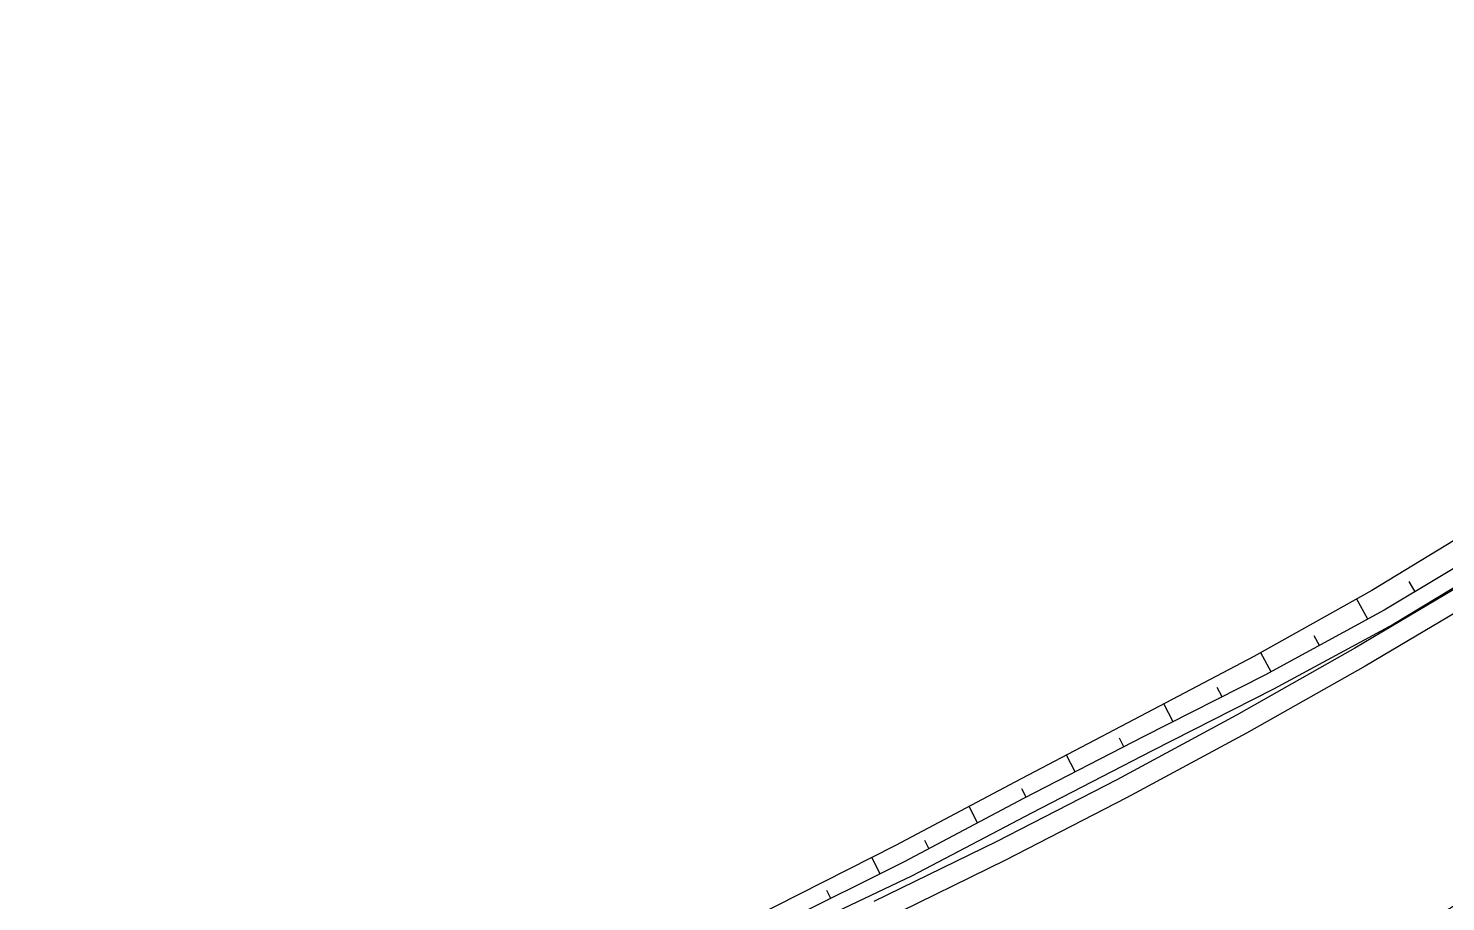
# Model space of a CAD drawing. Header units: inches. Extents: x 499362 to 502582, y 2541888 to 2545349.
# Drawn here: x 501158.7 to 501210.3, y 2543715.4 to 2543747.2 of the extents above; entities that cross this region are included whole.
import ezdxf

# ---------------------------------------------------------------- set-up
doc = ezdxf.new("R2010")
doc.units = ezdxf.units.IN
doc.layers.add('0-段落划分', color=2, linetype='Continuous')

# ---------------------------------------------------------------- blocks, each defined once
blk = doc.blocks.new('A$C3A006F90')
at = {"layer": '0-段落划分', "color": 2, "linetype": 'Continuous'}
for p, q in [((501209.157, 2543726.678), (501208.936, 2543727.045)), ((501207.428, 2543725.674), (501207.028, 2543726.411)), ((501205.67, 2543724.719), (501205.476, 2543725.077)), ((501203.912, 2543723.765), (501203.536, 2543724.458)), ((501202.131, 2543722.855), (501201.96, 2543723.193)), ((501200.348, 2543721.95), (501200.018, 2543722.601)), ((501198.566, 2543721.041), (501198.405, 2543721.354)), ((501196.789, 2543720.124), (501196.473, 2543720.737)), ((501195.012, 2543719.206), (501194.857, 2543719.506)), ((501193.243, 2543718.273), (501192.93, 2543718.866)), ((501191.475, 2543717.338), (501191.319, 2543717.634)), ((501189.697, 2543716.423), (501189.401, 2543717.015)), ((501187.908, 2543715.529), (501187.763, 2543715.819))]:
    blk.add_line(p, q, dxfattribs=at)
at = {"layer": '0-段落划分', "color": 2, "linetype": 'Continuous', "flags": 128}
for points in [[(501212.26, 2543728.544), (501208.03, 2543726.001), (501203.692, 2543723.646), (501199.292, 2543721.415), (501194.917, 2543719.157), (501194.917, 2543719.157), (501194.917, 2543719.157), (501190.568, 2543716.859), (501186.167, 2543714.659), (501181.716, 2543712.56), (501177.222, 2543710.551), (501172.698, 2543708.608), (501172.698, 2543708.608), (501172.698, 2543708.608), (501168.145, 2543706.729), (501163.559, 2543704.932), (501158.939, 2543703.213), (501158.752, 2543703.146), (501158.752, 2543703.146), (501158.724, 2543703.136)], [(501212.587, 2543728.041), (501208.348, 2543725.491), (501203.999, 2543723.13), (501199.588, 2543720.894), (501195.203, 2543718.63), (501195.203, 2543718.63), (501195.203, 2543718.63), (501190.836, 2543716.34), (501186.384, 2543714.217), (501181.849, 2543712.275), (501177.266, 2543710.452), (501172.698, 2543708.608), (501172.698, 2543708.608)], [(501215.884, 2543731.991), (501211.78, 2543729.282), (501207.582, 2543726.721), (501203.29, 2543724.321), (501198.94, 2543722.035), (501194.596, 2543719.75), (501194.596, 2543719.75), (501194.596, 2543719.75), (501190.262, 2543717.452), (501185.887, 2543715.228), (501181.475, 2543713.074), (501177.023, 2543710.998), (501172.523, 2543709.022), (501172.523, 2543709.022)]]:
    blk.add_lwpolyline(points, dxfattribs=at)
at = {"layer": '0-段落划分', "color": 2, "flags": 128}
for points in [[(501239.548, 2543747.16), (501235.665, 2543744.053), (501231.73, 2543741.03), (501227.737, 2543738.087), (501223.687, 2543735.227), (501219.584, 2543732.449), (501215.427, 2543729.756), (501211.22, 2543727.148), (501206.963, 2543724.625), (501202.66, 2543722.19), (501198.31, 2543719.842), (501193.916, 2543717.583), (501189.474, 2543715.41)], [(501240.016, 2543746.575), (501236.128, 2543743.463), (501232.181, 2543740.43), (501228.175, 2543737.479), (501224.114, 2543734.61), (501219.998, 2543731.824), (501215.829, 2543729.123), (501211.609, 2543726.506), (501207.339, 2543723.976), (501203.022, 2543721.533), (501198.66, 2543719.179), (501194.253, 2543716.913), (501189.804, 2543714.736)]]:
    blk.add_lwpolyline(points, dxfattribs=at)
for points in [[(501214.448, 2543717.556, -0.000004), (501214.161, 2543717.386, -0.000001), (501213.874, 2543717.216, -0.000001)], [(501218.755, 2543709.647, -0.000001), (501218.469, 2543709.477, -0.000001)], [(501221.265, 2543719.06, 0.000001), (501221.48, 2543719.235, 0.000001)], [(501221.738, 2543718.478, 0.000001), (501221.954, 2543718.654, 0.000001)], [(501213.588, 2543717.045, 0.000002), (501213.301, 2543716.875, 0.000004), (501213.015, 2543716.705, 0.000006), (501212.728, 2543716.535, 0.000007), (501212.442, 2543716.365, 0.000009), (501212.155, 2543716.195, 0.000011), (501211.869, 2543716.025, 0.000012), (501211.582, 2543715.855, 0.000014), (501211.296, 2543715.685, 0.000016), (501211.01, 2543715.515, 0.000017), (501210.724, 2543715.346, 0.000019), (501210.437, 2543715.176, 0.000021), (501210.151, 2543715.006, 0.000022), (501209.865, 2543714.836, 0.000024), (501209.579, 2543714.667, 0.000026), (501209.293, 2543714.497, 0.000027), (501209.007, 2543714.328, 0.000029)], [(501218.182, 2543709.306, 0.000002), (501217.896, 2543709.136, 0.000004)]]:
    blk.add_lwpolyline(points, format="xyb", dxfattribs=at)
at = {"layer": '0-段落划分', "color": 2}
blk.add_arc((501251.667, 2543654.778), 61, 73.08789, 223.58525, dxfattribs=at)

msp = doc.modelspace()

# ---------------------------------------------------------------- block references
at = {"layer": '0-段落划分'}
msp.add_blockref('A$C3A006F90', (0, 0), dxfattribs=at)

doc.saveas('drawing.dxf')
